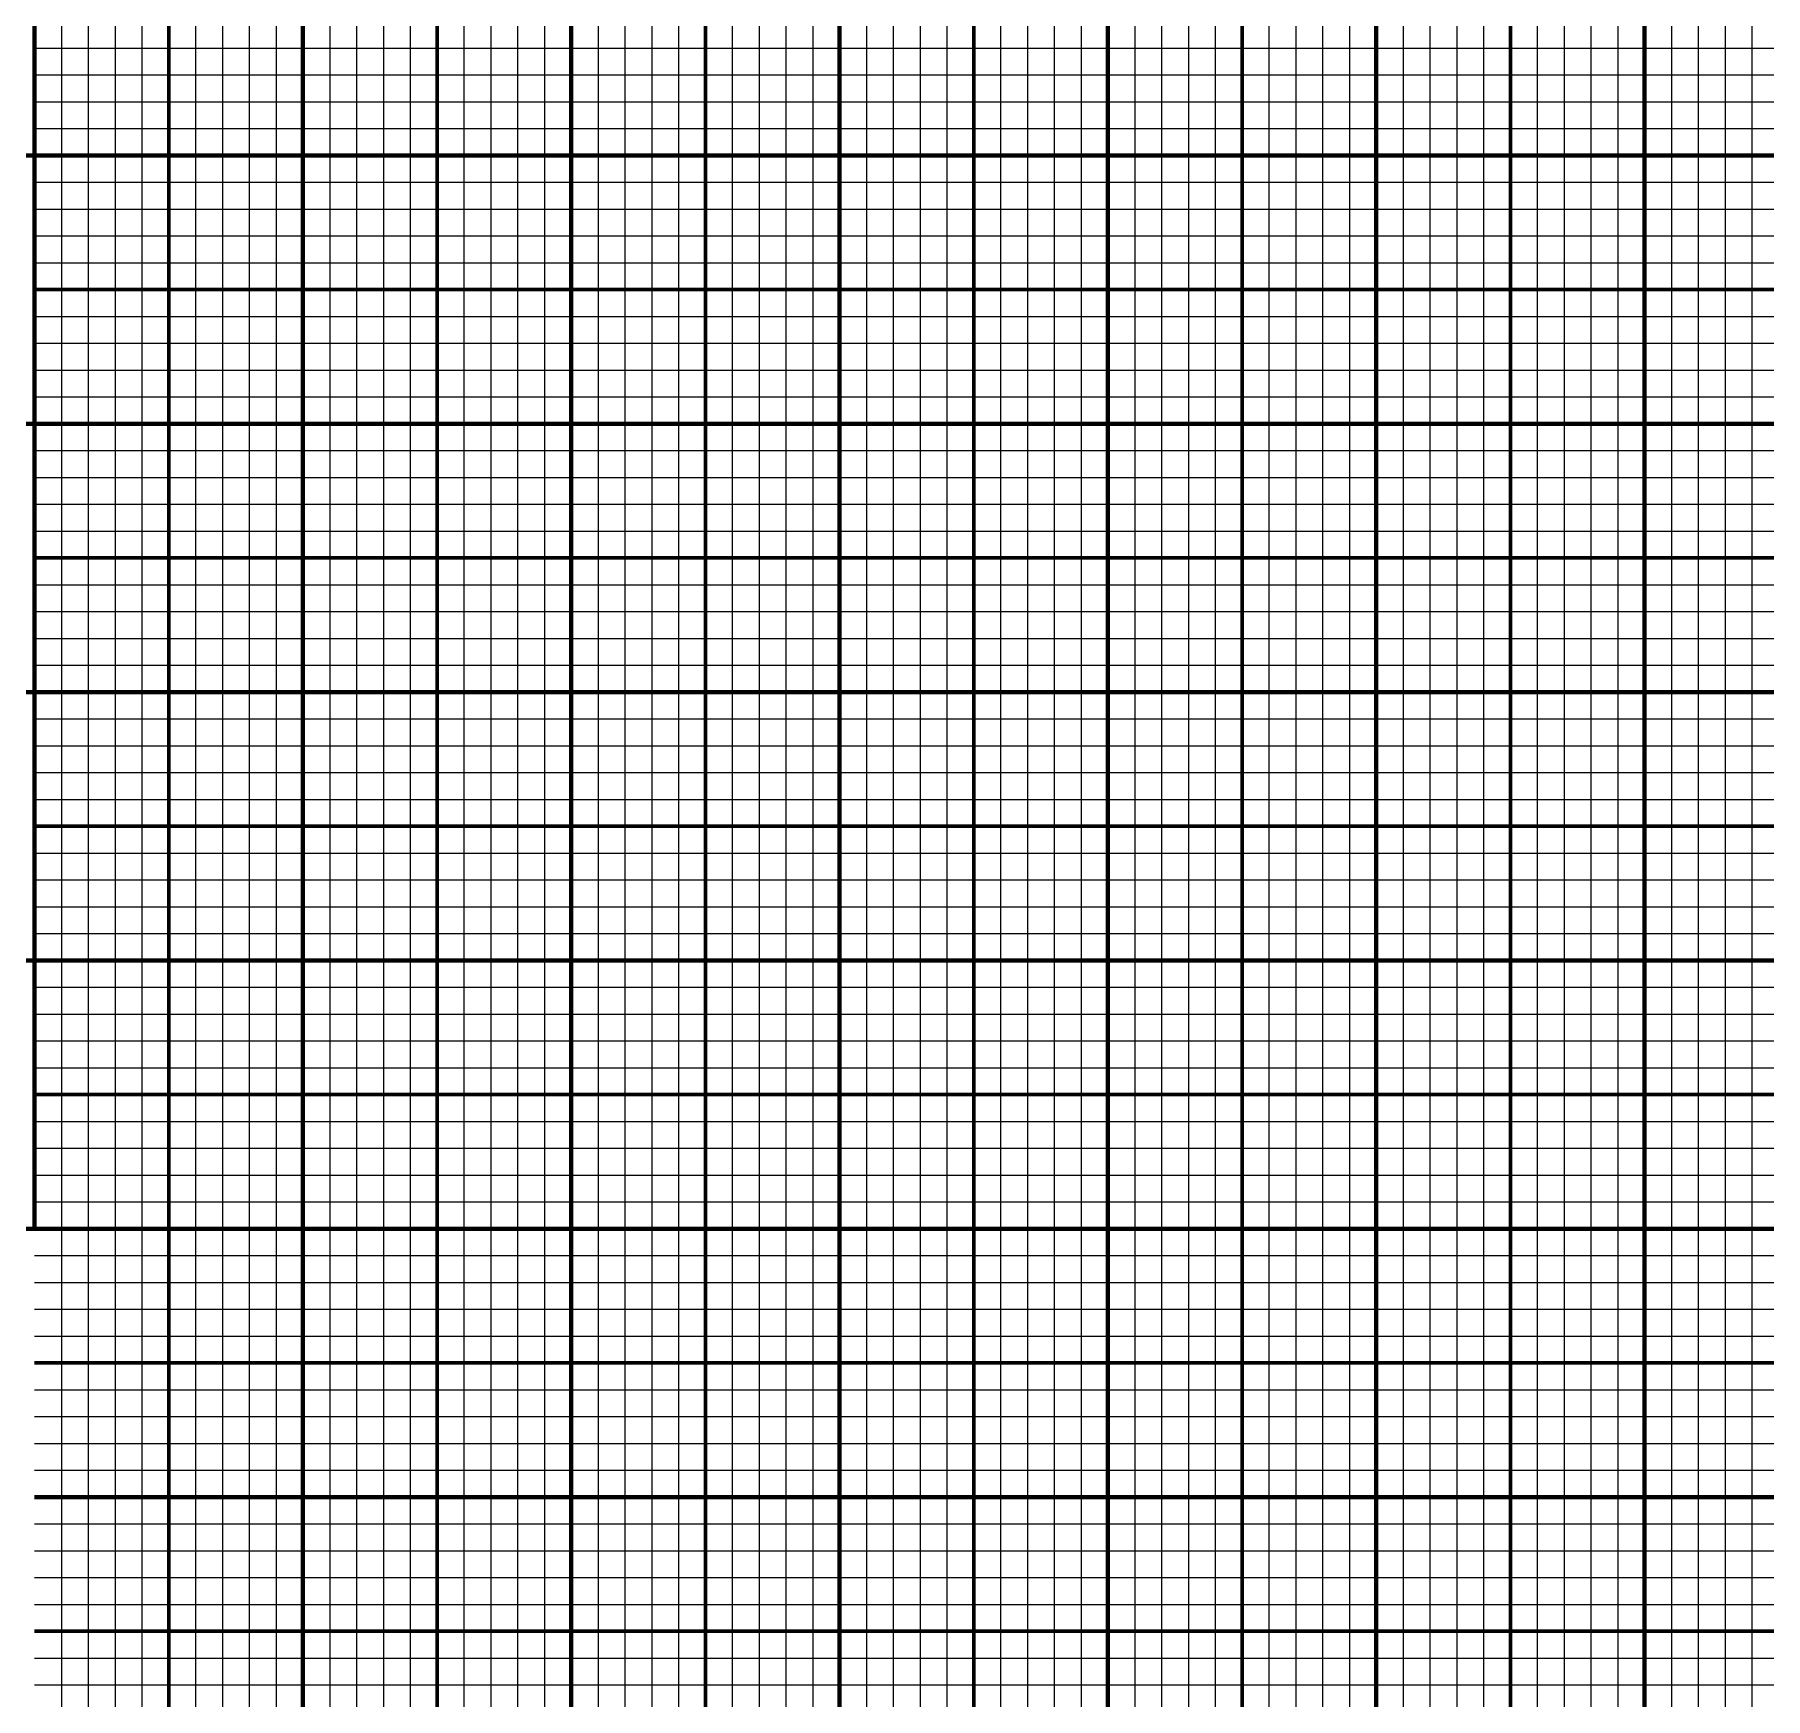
# Model space of a CAD drawing. Header units: millimetres. Extents: x -34 to 216, y -1 to 249.
# Drawn here: x 25.8 to 90.3, y 61.3 to 123.3 of the extents above; entities that cross this region are included whole.
import ezdxf

# ---------------------------------------------------------------- set-up
doc = ezdxf.new("R2010")
doc.units = ezdxf.units.MM
for name, pattern in [('K5LT_BASIC', [0]), ('K5LT_REINFORCED', [0]), ('K5LT_THIN', [0])]:
    doc.linetypes.add(name, pattern=pattern)

msp = doc.modelspace()

# ---------------------------------------------------------------- linework, layer by layer
at = {"color": 134, "linetype": 'K5LT_REINFORCED', "lineweight": 100, "true_color": 0x009696}
for p, q in [((25.771, 118.803), (25.771, 128.803)), ((25.771, 128.803), (25.771, 118.803)), ((35.771, 118.803), (35.771, 128.803)), ((35.771, 128.803), (35.771, 118.803)), ((45.771, 118.803), (45.771, 128.803)), ((45.771, 128.803), (45.771, 118.803)), ((55.771, 118.803), (55.771, 128.803)), ((55.771, 128.803), (55.771, 118.803)), ((65.771, 118.803), (65.771, 128.803)), ((65.771, 128.803), (65.771, 118.803)), ((75.771, 118.803), (75.771, 128.803)), ((75.771, 128.803), (75.771, 118.803)), ((85.771, 118.803), (85.771, 128.803)), ((85.771, 128.803), (85.771, 118.803)), ((15.771, 118.803), (25.771, 118.803)), ((15.771, 118.803), (25.771, 118.803)), ((25.771, 108.803), (25.771, 118.803)), ((25.771, 118.803), (35.771, 118.803)), ((25.771, 118.803), (25.771, 108.803)), ((25.771, 118.803), (35.771, 118.803)), ((35.771, 108.803), (35.771, 118.803)), ((35.771, 118.803), (45.771, 118.803)), ((35.771, 118.803), (35.771, 108.803)), ((35.771, 118.803), (45.771, 118.803)), ((45.771, 108.803), (45.771, 118.803)), ((45.771, 118.803), (55.771, 118.803)), ((45.771, 118.803), (45.771, 108.803)), ((45.771, 118.803), (55.771, 118.803)), ((55.771, 108.803), (55.771, 118.803)), ((55.771, 118.803), (65.771, 118.803)), ((55.771, 118.803), (55.771, 108.803)), ((55.771, 118.803), (65.771, 118.803)), ((65.771, 108.803), (65.771, 118.803)), ((65.771, 118.803), (75.771, 118.803)), ((65.771, 118.803), (65.771, 108.803)), ((65.771, 118.803), (75.771, 118.803)), ((75.771, 108.803), (75.771, 118.803)), ((75.771, 118.803), (85.771, 118.803)), ((75.771, 118.803), (75.771, 108.803)), ((75.771, 118.803), (85.771, 118.803)), ((85.771, 108.803), (85.771, 118.803)), ((85.771, 118.803), (95.771, 118.803)), ((85.771, 118.803), (85.771, 108.803)), ((85.771, 118.803), (95.771, 118.803)), ((15.771, 108.803), (25.771, 108.803)), ((15.771, 108.803), (25.771, 108.803)), ((25.771, 98.803), (25.771, 108.803)), ((25.771, 108.803), (35.771, 108.803)), ((25.771, 108.803), (25.771, 98.803)), ((25.771, 108.803), (35.771, 108.803)), ((35.771, 98.803), (35.771, 108.803)), ((35.771, 108.803), (45.771, 108.803)), ((35.771, 108.803), (35.771, 98.803)), ((35.771, 108.803), (45.771, 108.803)), ((45.771, 98.803), (45.771, 108.803)), ((45.771, 108.803), (55.771, 108.803)), ((45.771, 108.803), (45.771, 98.803)), ((45.771, 108.803), (55.771, 108.803)), ((55.771, 98.803), (55.771, 108.803)), ((55.771, 108.803), (65.771, 108.803)), ((55.771, 108.803), (55.771, 98.803)), ((55.771, 108.803), (65.771, 108.803)), ((65.771, 98.803), (65.771, 108.803)), ((65.771, 108.803), (75.771, 108.803)), ((65.771, 108.803), (65.771, 98.803)), ((65.771, 108.803), (75.771, 108.803)), ((75.771, 98.803), (75.771, 108.803)), ((75.771, 108.803), (85.771, 108.803)), ((75.771, 108.803), (75.771, 98.803)), ((75.771, 108.803), (85.771, 108.803)), ((85.771, 98.803), (85.771, 108.803)), ((85.771, 108.803), (95.771, 108.803)), ((85.771, 108.803), (85.771, 98.803)), ((85.771, 108.803), (95.771, 108.803)), ((15.771, 98.803), (25.771, 98.803)), ((15.771, 98.803), (25.771, 98.803)), ((25.771, 88.803), (25.771, 98.803)), ((25.771, 98.803), (35.771, 98.803)), ((25.771, 98.803), (25.771, 88.803)), ((25.771, 98.803), (35.771, 98.803)), ((35.771, 88.803), (35.771, 98.803)), ((35.771, 98.803), (45.771, 98.803)), ((35.771, 98.803), (35.771, 88.803)), ((35.771, 98.803), (45.771, 98.803)), ((45.771, 88.803), (45.771, 98.803)), ((45.771, 98.803), (55.771, 98.803)), ((45.771, 98.803), (45.771, 88.803)), ((45.771, 98.803), (55.771, 98.803)), ((55.771, 88.803), (55.771, 98.803)), ((55.771, 98.803), (65.771, 98.803)), ((55.771, 98.803), (55.771, 88.803)), ((55.771, 98.803), (65.771, 98.803)), ((65.771, 88.803), (65.771, 98.803)), ((65.771, 98.803), (75.771, 98.803)), ((65.771, 98.803), (65.771, 88.803)), ((65.771, 98.803), (75.771, 98.803)), ((75.771, 88.803), (75.771, 98.803)), ((75.771, 98.803), (85.771, 98.803)), ((75.771, 98.803), (75.771, 88.803)), ((75.771, 98.803), (85.771, 98.803)), ((85.771, 88.803), (85.771, 98.803)), ((85.771, 98.803), (95.771, 98.803)), ((85.771, 98.803), (85.771, 88.803)), ((85.771, 98.803), (95.771, 98.803)), ((15.771, 88.803), (25.771, 88.803)), ((15.771, 88.803), (25.771, 88.803)), ((25.771, 78.803), (25.771, 88.803)), ((25.771, 88.803), (35.771, 88.803)), ((25.771, 88.803), (25.771, 78.803)), ((25.771, 88.803), (35.771, 88.803)), ((35.771, 78.803), (35.771, 88.803)), ((35.771, 88.803), (45.771, 88.803)), ((35.771, 88.803), (35.771, 78.803)), ((35.771, 88.803), (45.771, 88.803)), ((45.771, 78.803), (45.771, 88.803)), ((45.771, 88.803), (55.771, 88.803)), ((45.771, 88.803), (45.771, 78.803)), ((45.771, 88.803), (55.771, 88.803)), ((55.771, 78.803), (55.771, 88.803)), ((55.771, 88.803), (65.771, 88.803)), ((55.771, 88.803), (55.771, 78.803)), ((55.771, 88.803), (65.771, 88.803)), ((65.771, 78.803), (65.771, 88.803)), ((65.771, 88.803), (75.771, 88.803)), ((65.771, 88.803), (65.771, 78.803)), ((65.771, 88.803), (75.771, 88.803)), ((75.771, 78.803), (75.771, 88.803)), ((75.771, 88.803), (85.771, 88.803)), ((75.771, 88.803), (75.771, 78.803)), ((75.771, 88.803), (85.771, 88.803)), ((85.771, 78.803), (85.771, 88.803)), ((85.771, 88.803), (95.771, 88.803)), ((85.771, 88.803), (85.771, 78.803)), ((85.771, 88.803), (95.771, 88.803)), ((15.771, 78.803), (25.771, 78.803)), ((25.771, 78.803), (35.771, 78.803)), ((25.771, 78.803), (35.771, 78.803)), ((35.771, 68.803), (35.771, 78.803)), ((35.771, 78.803), (45.771, 78.803)), ((35.771, 78.803), (35.771, 68.803)), ((35.771, 78.803), (45.771, 78.803)), ((45.771, 68.803), (45.771, 78.803)), ((45.771, 78.803), (55.771, 78.803)), ((45.771, 78.803), (45.771, 68.803)), ((45.771, 78.803), (55.771, 78.803)), ((55.771, 68.803), (55.771, 78.803)), ((55.771, 78.803), (65.771, 78.803)), ((55.771, 78.803), (55.771, 68.803)), ((55.771, 78.803), (65.771, 78.803)), ((65.771, 68.803), (65.771, 78.803)), ((65.771, 78.803), (75.771, 78.803)), ((65.771, 78.803), (65.771, 68.803)), ((65.771, 78.803), (75.771, 78.803)), ((75.771, 68.803), (75.771, 78.803)), ((75.771, 78.803), (85.771, 78.803)), ((75.771, 78.803), (75.771, 68.803)), ((75.771, 78.803), (85.771, 78.803)), ((85.771, 68.803), (85.771, 78.803)), ((85.771, 78.803), (95.771, 78.803)), ((85.771, 78.803), (85.771, 68.803)), ((85.771, 78.803), (95.771, 78.803)), ((25.771, 68.803), (35.771, 68.803)), ((25.771, 68.803), (35.771, 68.803)), ((35.771, 58.803), (35.771, 68.803)), ((35.771, 68.803), (45.771, 68.803)), ((35.771, 68.803), (35.771, 58.803)), ((35.771, 68.803), (45.771, 68.803)), ((45.771, 58.803), (45.771, 68.803)), ((45.771, 68.803), (55.771, 68.803)), ((45.771, 68.803), (45.771, 58.803)), ((45.771, 68.803), (55.771, 68.803)), ((55.771, 58.803), (55.771, 68.803)), ((55.771, 68.803), (65.771, 68.803)), ((55.771, 68.803), (55.771, 58.803)), ((55.771, 68.803), (65.771, 68.803)), ((65.771, 58.803), (65.771, 68.803)), ((65.771, 68.803), (75.771, 68.803)), ((65.771, 68.803), (65.771, 58.803)), ((65.771, 68.803), (75.771, 68.803)), ((75.771, 58.803), (75.771, 68.803)), ((75.771, 68.803), (85.771, 68.803)), ((75.771, 68.803), (75.771, 58.803)), ((75.771, 68.803), (85.771, 68.803)), ((85.771, 58.803), (85.771, 68.803)), ((85.771, 68.803), (95.771, 68.803)), ((85.771, 68.803), (85.771, 58.803)), ((85.771, 68.803), (95.771, 68.803))]:
    msp.add_line(p, q, dxfattribs=at)
at = {"color": 7, "linetype": 'K5LT_THIN', "lineweight": 18}
for p, q in [((26.771, 128.803), (26.771, 118.803)), ((27.771, 128.803), (27.771, 118.803)), ((28.771, 128.803), (28.771, 118.803)), ((29.771, 128.803), (29.771, 118.803)), ((31.771, 128.803), (31.771, 118.803)), ((32.771, 128.803), (32.771, 118.803)), ((33.771, 128.803), (33.771, 118.803)), ((34.771, 128.803), (34.771, 118.803)), ((36.771, 128.803), (36.771, 118.803)), ((37.771, 128.803), (37.771, 118.803)), ((38.771, 128.803), (38.771, 118.803)), ((39.771, 128.803), (39.771, 118.803)), ((41.771, 128.803), (41.771, 118.803)), ((42.771, 128.803), (42.771, 118.803)), ((43.771, 128.803), (43.771, 118.803)), ((44.771, 128.803), (44.771, 118.803)), ((46.771, 128.803), (46.771, 118.803)), ((47.771, 128.803), (47.771, 118.803)), ((48.771, 128.803), (48.771, 118.803)), ((49.771, 128.803), (49.771, 118.803)), ((51.771, 128.803), (51.771, 118.803)), ((52.771, 128.803), (52.771, 118.803)), ((53.771, 128.803), (53.771, 118.803)), ((54.771, 128.803), (54.771, 118.803)), ((56.771, 128.803), (56.771, 118.803)), ((57.771, 128.803), (57.771, 118.803)), ((58.771, 128.803), (58.771, 118.803)), ((59.771, 128.803), (59.771, 118.803)), ((61.771, 128.803), (61.771, 118.803)), ((62.771, 128.803), (62.771, 118.803)), ((63.771, 128.803), (63.771, 118.803)), ((64.771, 128.803), (64.771, 118.803)), ((66.771, 128.803), (66.771, 118.803)), ((67.771, 128.803), (67.771, 118.803)), ((68.771, 128.803), (68.771, 118.803)), ((69.771, 128.803), (69.771, 118.803)), ((71.771, 128.803), (71.771, 118.803)), ((72.771, 128.803), (72.771, 118.803)), ((73.771, 128.803), (73.771, 118.803)), ((74.771, 128.803), (74.771, 118.803)), ((76.771, 128.803), (76.771, 118.803)), ((77.771, 128.803), (77.771, 118.803)), ((78.771, 128.803), (78.771, 118.803)), ((79.771, 128.803), (79.771, 118.803)), ((81.771, 128.803), (81.771, 118.803)), ((82.771, 128.803), (82.771, 118.803)), ((83.771, 128.803), (83.771, 118.803)), ((84.771, 128.803), (84.771, 118.803)), ((86.771, 128.803), (86.771, 118.803)), ((87.771, 128.803), (87.771, 118.803)), ((88.771, 128.803), (88.771, 118.803)), ((89.771, 128.803), (89.771, 118.803)), ((25.771, 122.803), (35.771, 122.803)), ((35.771, 122.803), (45.771, 122.803)), ((45.771, 122.803), (55.771, 122.803)), ((55.771, 122.803), (65.771, 122.803)), ((65.771, 122.803), (75.771, 122.803)), ((75.771, 122.803), (85.771, 122.803)), ((85.771, 122.803), (95.771, 122.803)), ((25.771, 121.803), (35.771, 121.803)), ((35.771, 121.803), (45.771, 121.803)), ((45.771, 121.803), (55.771, 121.803)), ((55.771, 121.803), (65.771, 121.803)), ((65.771, 121.803), (75.771, 121.803)), ((75.771, 121.803), (85.771, 121.803)), ((85.771, 121.803), (95.771, 121.803)), ((25.771, 120.803), (35.771, 120.803)), ((35.771, 120.803), (45.771, 120.803)), ((45.771, 120.803), (55.771, 120.803)), ((55.771, 120.803), (65.771, 120.803)), ((65.771, 120.803), (75.771, 120.803)), ((75.771, 120.803), (85.771, 120.803)), ((85.771, 120.803), (95.771, 120.803)), ((25.771, 119.803), (35.771, 119.803)), ((35.771, 119.803), (45.771, 119.803)), ((45.771, 119.803), (55.771, 119.803)), ((55.771, 119.803), (65.771, 119.803)), ((65.771, 119.803), (75.771, 119.803)), ((75.771, 119.803), (85.771, 119.803)), ((85.771, 119.803), (95.771, 119.803)), ((26.771, 118.803), (26.771, 108.803)), ((27.771, 118.803), (27.771, 108.803)), ((28.771, 118.803), (28.771, 108.803)), ((29.771, 118.803), (29.771, 108.803)), ((31.771, 118.803), (31.771, 108.803)), ((32.771, 118.803), (32.771, 108.803)), ((33.771, 118.803), (33.771, 108.803)), ((34.771, 118.803), (34.771, 108.803)), ((36.771, 118.803), (36.771, 108.803)), ((37.771, 118.803), (37.771, 108.803)), ((38.771, 118.803), (38.771, 108.803)), ((39.771, 118.803), (39.771, 108.803)), ((41.771, 118.803), (41.771, 108.803)), ((42.771, 118.803), (42.771, 108.803)), ((43.771, 118.803), (43.771, 108.803)), ((44.771, 118.803), (44.771, 108.803)), ((46.771, 118.803), (46.771, 108.803)), ((47.771, 118.803), (47.771, 108.803)), ((48.771, 118.803), (48.771, 108.803)), ((49.771, 118.803), (49.771, 108.803)), ((51.771, 118.803), (51.771, 108.803)), ((52.771, 118.803), (52.771, 108.803)), ((53.771, 118.803), (53.771, 108.803)), ((54.771, 118.803), (54.771, 108.803)), ((56.771, 118.803), (56.771, 108.803)), ((57.771, 118.803), (57.771, 108.803)), ((58.771, 118.803), (58.771, 108.803)), ((59.771, 118.803), (59.771, 108.803)), ((61.771, 118.803), (61.771, 108.803)), ((62.771, 118.803), (62.771, 108.803)), ((63.771, 118.803), (63.771, 108.803)), ((64.771, 118.803), (64.771, 108.803)), ((66.771, 118.803), (66.771, 108.803)), ((67.771, 118.803), (67.771, 108.803)), ((68.771, 118.803), (68.771, 108.803)), ((69.771, 118.803), (69.771, 108.803)), ((71.771, 118.803), (71.771, 108.803)), ((72.771, 118.803), (72.771, 108.803)), ((73.771, 118.803), (73.771, 108.803)), ((74.771, 118.803), (74.771, 108.803)), ((76.771, 118.803), (76.771, 108.803)), ((77.771, 118.803), (77.771, 108.803)), ((78.771, 118.803), (78.771, 108.803)), ((79.771, 118.803), (79.771, 108.803)), ((81.771, 118.803), (81.771, 108.803)), ((82.771, 118.803), (82.771, 108.803)), ((83.771, 118.803), (83.771, 108.803)), ((84.771, 118.803), (84.771, 108.803)), ((86.771, 118.803), (86.771, 108.803)), ((87.771, 118.803), (87.771, 108.803)), ((88.771, 118.803), (88.771, 108.803)), ((89.771, 118.803), (89.771, 108.803)), ((25.771, 117.803), (35.771, 117.803)), ((35.771, 117.803), (45.771, 117.803)), ((45.771, 117.803), (55.771, 117.803)), ((55.771, 117.803), (65.771, 117.803)), ((65.771, 117.803), (75.771, 117.803)), ((75.771, 117.803), (85.771, 117.803)), ((85.771, 117.803), (95.771, 117.803)), ((25.771, 116.803), (35.771, 116.803)), ((35.771, 116.803), (45.771, 116.803)), ((45.771, 116.803), (55.771, 116.803)), ((55.771, 116.803), (65.771, 116.803)), ((65.771, 116.803), (75.771, 116.803)), ((75.771, 116.803), (85.771, 116.803)), ((85.771, 116.803), (95.771, 116.803)), ((25.771, 115.803), (35.771, 115.803)), ((35.771, 115.803), (45.771, 115.803)), ((45.771, 115.803), (55.771, 115.803)), ((55.771, 115.803), (65.771, 115.803)), ((65.771, 115.803), (75.771, 115.803)), ((75.771, 115.803), (85.771, 115.803)), ((85.771, 115.803), (95.771, 115.803)), ((25.771, 114.803), (35.771, 114.803)), ((35.771, 114.803), (45.771, 114.803)), ((45.771, 114.803), (55.771, 114.803)), ((55.771, 114.803), (65.771, 114.803)), ((65.771, 114.803), (75.771, 114.803)), ((75.771, 114.803), (85.771, 114.803)), ((85.771, 114.803), (95.771, 114.803)), ((25.771, 112.803), (35.771, 112.803)), ((35.771, 112.803), (45.771, 112.803)), ((45.771, 112.803), (55.771, 112.803)), ((55.771, 112.803), (65.771, 112.803)), ((65.771, 112.803), (75.771, 112.803)), ((75.771, 112.803), (85.771, 112.803)), ((85.771, 112.803), (95.771, 112.803)), ((25.771, 111.803), (35.771, 111.803)), ((35.771, 111.803), (45.771, 111.803)), ((45.771, 111.803), (55.771, 111.803)), ((55.771, 111.803), (65.771, 111.803)), ((65.771, 111.803), (75.771, 111.803)), ((75.771, 111.803), (85.771, 111.803)), ((85.771, 111.803), (95.771, 111.803)), ((25.771, 110.803), (35.771, 110.803)), ((35.771, 110.803), (45.771, 110.803)), ((45.771, 110.803), (55.771, 110.803)), ((55.771, 110.803), (65.771, 110.803)), ((65.771, 110.803), (75.771, 110.803)), ((75.771, 110.803), (85.771, 110.803)), ((85.771, 110.803), (95.771, 110.803)), ((25.771, 109.803), (35.771, 109.803)), ((35.771, 109.803), (45.771, 109.803)), ((45.771, 109.803), (55.771, 109.803)), ((55.771, 109.803), (65.771, 109.803)), ((65.771, 109.803), (75.771, 109.803)), ((75.771, 109.803), (85.771, 109.803)), ((85.771, 109.803), (95.771, 109.803)), ((26.771, 108.803), (26.771, 98.803)), ((27.771, 108.803), (27.771, 98.803)), ((28.771, 108.803), (28.771, 98.803)), ((29.771, 108.803), (29.771, 98.803)), ((31.771, 108.803), (31.771, 98.803)), ((32.771, 108.803), (32.771, 98.803)), ((33.771, 108.803), (33.771, 98.803)), ((34.771, 108.803), (34.771, 98.803)), ((36.771, 108.803), (36.771, 98.803)), ((37.771, 108.803), (37.771, 98.803)), ((38.771, 108.803), (38.771, 98.803)), ((39.771, 108.803), (39.771, 98.803)), ((41.771, 108.803), (41.771, 98.803)), ((42.771, 108.803), (42.771, 98.803)), ((43.771, 108.803), (43.771, 98.803)), ((44.771, 108.803), (44.771, 98.803)), ((46.771, 108.803), (46.771, 98.803)), ((47.771, 108.803), (47.771, 98.803)), ((48.771, 108.803), (48.771, 98.803)), ((49.771, 108.803), (49.771, 98.803)), ((51.771, 108.803), (51.771, 98.803)), ((52.771, 108.803), (52.771, 98.803)), ((53.771, 108.803), (53.771, 98.803)), ((54.771, 108.803), (54.771, 98.803)), ((56.771, 108.803), (56.771, 98.803)), ((57.771, 108.803), (57.771, 98.803)), ((58.771, 108.803), (58.771, 98.803)), ((59.771, 108.803), (59.771, 98.803)), ((61.771, 108.803), (61.771, 98.803)), ((62.771, 108.803), (62.771, 98.803)), ((63.771, 108.803), (63.771, 98.803)), ((64.771, 108.803), (64.771, 98.803)), ((66.771, 108.803), (66.771, 98.803)), ((67.771, 108.803), (67.771, 98.803)), ((68.771, 108.803), (68.771, 98.803)), ((69.771, 108.803), (69.771, 98.803)), ((71.771, 108.803), (71.771, 98.803)), ((72.771, 108.803), (72.771, 98.803)), ((73.771, 108.803), (73.771, 98.803)), ((74.771, 108.803), (74.771, 98.803)), ((76.771, 108.803), (76.771, 98.803)), ((77.771, 108.803), (77.771, 98.803)), ((78.771, 108.803), (78.771, 98.803)), ((79.771, 108.803), (79.771, 98.803)), ((81.771, 108.803), (81.771, 98.803)), ((82.771, 108.803), (82.771, 98.803)), ((83.771, 108.803), (83.771, 98.803)), ((84.771, 108.803), (84.771, 98.803)), ((86.771, 108.803), (86.771, 98.803)), ((87.771, 108.803), (87.771, 98.803)), ((88.771, 108.803), (88.771, 98.803)), ((89.771, 108.803), (89.771, 98.803)), ((25.771, 107.803), (35.771, 107.803)), ((35.771, 107.803), (45.771, 107.803)), ((45.771, 107.803), (55.771, 107.803)), ((55.771, 107.803), (65.771, 107.803)), ((65.771, 107.803), (75.771, 107.803)), ((75.771, 107.803), (85.771, 107.803)), ((85.771, 107.803), (95.771, 107.803)), ((25.771, 106.803), (35.771, 106.803)), ((35.771, 106.803), (45.771, 106.803)), ((45.771, 106.803), (55.771, 106.803)), ((55.771, 106.803), (65.771, 106.803)), ((65.771, 106.803), (75.771, 106.803)), ((75.771, 106.803), (85.771, 106.803)), ((85.771, 106.803), (95.771, 106.803)), ((25.771, 105.803), (35.771, 105.803)), ((35.771, 105.803), (45.771, 105.803)), ((45.771, 105.803), (55.771, 105.803)), ((55.771, 105.803), (65.771, 105.803)), ((65.771, 105.803), (75.771, 105.803)), ((75.771, 105.803), (85.771, 105.803)), ((85.771, 105.803), (95.771, 105.803)), ((25.771, 104.803), (35.771, 104.803)), ((35.771, 104.803), (45.771, 104.803)), ((45.771, 104.803), (55.771, 104.803)), ((55.771, 104.803), (65.771, 104.803)), ((65.771, 104.803), (75.771, 104.803)), ((75.771, 104.803), (85.771, 104.803)), ((85.771, 104.803), (95.771, 104.803)), ((25.771, 102.803), (35.771, 102.803)), ((35.771, 102.803), (45.771, 102.803)), ((45.771, 102.803), (55.771, 102.803)), ((55.771, 102.803), (65.771, 102.803)), ((65.771, 102.803), (75.771, 102.803)), ((75.771, 102.803), (85.771, 102.803)), ((85.771, 102.803), (95.771, 102.803)), ((25.771, 101.803), (35.771, 101.803)), ((35.771, 101.803), (45.771, 101.803)), ((45.771, 101.803), (55.771, 101.803)), ((55.771, 101.803), (65.771, 101.803)), ((65.771, 101.803), (75.771, 101.803)), ((75.771, 101.803), (85.771, 101.803)), ((85.771, 101.803), (95.771, 101.803)), ((25.771, 100.803), (35.771, 100.803)), ((35.771, 100.803), (45.771, 100.803)), ((45.771, 100.803), (55.771, 100.803)), ((55.771, 100.803), (65.771, 100.803)), ((65.771, 100.803), (75.771, 100.803)), ((75.771, 100.803), (85.771, 100.803)), ((85.771, 100.803), (95.771, 100.803)), ((25.771, 99.803), (35.771, 99.803)), ((35.771, 99.803), (45.771, 99.803)), ((45.771, 99.803), (55.771, 99.803)), ((55.771, 99.803), (65.771, 99.803)), ((65.771, 99.803), (75.771, 99.803)), ((75.771, 99.803), (85.771, 99.803)), ((85.771, 99.803), (95.771, 99.803)), ((26.771, 98.803), (26.771, 88.803)), ((27.771, 98.803), (27.771, 88.803)), ((28.771, 98.803), (28.771, 88.803)), ((29.771, 98.803), (29.771, 88.803)), ((31.771, 98.803), (31.771, 88.803)), ((32.771, 98.803), (32.771, 88.803)), ((33.771, 98.803), (33.771, 88.803)), ((34.771, 98.803), (34.771, 88.803)), ((36.771, 98.803), (36.771, 88.803)), ((37.771, 98.803), (37.771, 88.803)), ((38.771, 98.803), (38.771, 88.803)), ((39.771, 98.803), (39.771, 88.803)), ((41.771, 98.803), (41.771, 88.803)), ((42.771, 98.803), (42.771, 88.803)), ((43.771, 98.803), (43.771, 88.803)), ((44.771, 98.803), (44.771, 88.803)), ((46.771, 98.803), (46.771, 88.803)), ((47.771, 98.803), (47.771, 88.803)), ((48.771, 98.803), (48.771, 88.803)), ((49.771, 98.803), (49.771, 88.803)), ((51.771, 98.803), (51.771, 88.803)), ((52.771, 98.803), (52.771, 88.803)), ((53.771, 98.803), (53.771, 88.803)), ((54.771, 98.803), (54.771, 88.803)), ((56.771, 98.803), (56.771, 88.803)), ((57.771, 98.803), (57.771, 88.803)), ((58.771, 98.803), (58.771, 88.803)), ((59.771, 98.803), (59.771, 88.803)), ((61.771, 98.803), (61.771, 88.803)), ((62.771, 98.803), (62.771, 88.803)), ((63.771, 98.803), (63.771, 88.803)), ((64.771, 98.803), (64.771, 88.803)), ((66.771, 98.803), (66.771, 88.803)), ((67.771, 98.803), (67.771, 88.803)), ((68.771, 98.803), (68.771, 88.803)), ((69.771, 98.803), (69.771, 88.803)), ((71.771, 98.803), (71.771, 88.803)), ((72.771, 98.803), (72.771, 88.803)), ((73.771, 98.803), (73.771, 88.803)), ((74.771, 98.803), (74.771, 88.803)), ((76.771, 98.803), (76.771, 88.803)), ((77.771, 98.803), (77.771, 88.803)), ((78.771, 98.803), (78.771, 88.803)), ((79.771, 98.803), (79.771, 88.803)), ((81.771, 98.803), (81.771, 88.803)), ((82.771, 98.803), (82.771, 88.803)), ((83.771, 98.803), (83.771, 88.803)), ((84.771, 98.803), (84.771, 88.803)), ((86.771, 98.803), (86.771, 88.803)), ((87.771, 98.803), (87.771, 88.803)), ((88.771, 98.803), (88.771, 88.803)), ((89.771, 98.803), (89.771, 88.803)), ((25.771, 97.803), (35.771, 97.803)), ((35.771, 97.803), (45.771, 97.803)), ((45.771, 97.803), (55.771, 97.803)), ((55.771, 97.803), (65.771, 97.803)), ((65.771, 97.803), (75.771, 97.803)), ((75.771, 97.803), (85.771, 97.803)), ((85.771, 97.803), (95.771, 97.803)), ((25.771, 96.803), (35.771, 96.803)), ((35.771, 96.803), (45.771, 96.803)), ((45.771, 96.803), (55.771, 96.803)), ((55.771, 96.803), (65.771, 96.803)), ((65.771, 96.803), (75.771, 96.803)), ((75.771, 96.803), (85.771, 96.803)), ((85.771, 96.803), (95.771, 96.803)), ((25.771, 95.803), (35.771, 95.803)), ((35.771, 95.803), (45.771, 95.803)), ((45.771, 95.803), (55.771, 95.803)), ((55.771, 95.803), (65.771, 95.803)), ((65.771, 95.803), (75.771, 95.803)), ((75.771, 95.803), (85.771, 95.803)), ((85.771, 95.803), (95.771, 95.803)), ((25.771, 94.803), (35.771, 94.803)), ((35.771, 94.803), (45.771, 94.803)), ((45.771, 94.803), (55.771, 94.803)), ((55.771, 94.803), (65.771, 94.803)), ((65.771, 94.803), (75.771, 94.803)), ((75.771, 94.803), (85.771, 94.803)), ((85.771, 94.803), (95.771, 94.803)), ((25.771, 92.803), (35.771, 92.803)), ((35.771, 92.803), (45.771, 92.803)), ((45.771, 92.803), (55.771, 92.803)), ((55.771, 92.803), (65.771, 92.803)), ((65.771, 92.803), (75.771, 92.803)), ((75.771, 92.803), (85.771, 92.803)), ((85.771, 92.803), (95.771, 92.803)), ((25.771, 91.803), (35.771, 91.803)), ((35.771, 91.803), (45.771, 91.803)), ((45.771, 91.803), (55.771, 91.803)), ((55.771, 91.803), (65.771, 91.803)), ((65.771, 91.803), (75.771, 91.803)), ((75.771, 91.803), (85.771, 91.803)), ((85.771, 91.803), (95.771, 91.803)), ((25.771, 90.803), (35.771, 90.803)), ((35.771, 90.803), (45.771, 90.803)), ((45.771, 90.803), (55.771, 90.803)), ((55.771, 90.803), (65.771, 90.803)), ((65.771, 90.803), (75.771, 90.803)), ((75.771, 90.803), (85.771, 90.803)), ((85.771, 90.803), (95.771, 90.803)), ((25.771, 89.803), (35.771, 89.803)), ((35.771, 89.803), (45.771, 89.803)), ((45.771, 89.803), (55.771, 89.803)), ((55.771, 89.803), (65.771, 89.803)), ((65.771, 89.803), (75.771, 89.803)), ((75.771, 89.803), (85.771, 89.803)), ((85.771, 89.803), (95.771, 89.803)), ((26.771, 88.803), (26.771, 78.803)), ((27.771, 88.803), (27.771, 78.803)), ((28.771, 88.803), (28.771, 78.803)), ((29.771, 88.803), (29.771, 78.803)), ((31.771, 88.803), (31.771, 78.803)), ((32.771, 88.803), (32.771, 78.803)), ((33.771, 88.803), (33.771, 78.803)), ((34.771, 88.803), (34.771, 78.803)), ((36.771, 88.803), (36.771, 78.803)), ((37.771, 88.803), (37.771, 78.803)), ((38.771, 88.803), (38.771, 78.803)), ((39.771, 88.803), (39.771, 78.803)), ((41.771, 88.803), (41.771, 78.803)), ((42.771, 88.803), (42.771, 78.803)), ((43.771, 88.803), (43.771, 78.803)), ((44.771, 88.803), (44.771, 78.803)), ((46.771, 88.803), (46.771, 78.803)), ((47.771, 88.803), (47.771, 78.803)), ((48.771, 88.803), (48.771, 78.803)), ((49.771, 88.803), (49.771, 78.803)), ((51.771, 88.803), (51.771, 78.803)), ((52.771, 88.803), (52.771, 78.803)), ((53.771, 88.803), (53.771, 78.803)), ((54.771, 88.803), (54.771, 78.803)), ((56.771, 88.803), (56.771, 78.803)), ((57.771, 88.803), (57.771, 78.803)), ((58.771, 88.803), (58.771, 78.803)), ((59.771, 88.803), (59.771, 78.803)), ((61.771, 88.803), (61.771, 78.803)), ((62.771, 88.803), (62.771, 78.803)), ((63.771, 88.803), (63.771, 78.803)), ((64.771, 88.803), (64.771, 78.803)), ((66.771, 88.803), (66.771, 78.803)), ((67.771, 88.803), (67.771, 78.803)), ((68.771, 88.803), (68.771, 78.803)), ((69.771, 88.803), (69.771, 78.803)), ((71.771, 88.803), (71.771, 78.803)), ((72.771, 88.803), (72.771, 78.803)), ((73.771, 88.803), (73.771, 78.803)), ((74.771, 88.803), (74.771, 78.803)), ((76.771, 88.803), (76.771, 78.803)), ((77.771, 88.803), (77.771, 78.803)), ((78.771, 88.803), (78.771, 78.803)), ((79.771, 88.803), (79.771, 78.803)), ((81.771, 88.803), (81.771, 78.803)), ((82.771, 88.803), (82.771, 78.803)), ((83.771, 88.803), (83.771, 78.803)), ((84.771, 88.803), (84.771, 78.803)), ((86.771, 88.803), (86.771, 78.803)), ((87.771, 88.803), (87.771, 78.803)), ((88.771, 88.803), (88.771, 78.803)), ((89.771, 88.803), (89.771, 78.803)), ((25.771, 87.803), (35.771, 87.803)), ((35.771, 87.803), (45.771, 87.803)), ((45.771, 87.803), (55.771, 87.803)), ((55.771, 87.803), (65.771, 87.803)), ((65.771, 87.803), (75.771, 87.803)), ((75.771, 87.803), (85.771, 87.803)), ((85.771, 87.803), (95.771, 87.803)), ((25.771, 86.803), (35.771, 86.803)), ((35.771, 86.803), (45.771, 86.803)), ((45.771, 86.803), (55.771, 86.803)), ((55.771, 86.803), (65.771, 86.803)), ((65.771, 86.803), (75.771, 86.803)), ((75.771, 86.803), (85.771, 86.803)), ((85.771, 86.803), (95.771, 86.803)), ((25.771, 85.803), (35.771, 85.803)), ((35.771, 85.803), (45.771, 85.803)), ((45.771, 85.803), (55.771, 85.803)), ((55.771, 85.803), (65.771, 85.803)), ((65.771, 85.803), (75.771, 85.803)), ((75.771, 85.803), (85.771, 85.803)), ((85.771, 85.803), (95.771, 85.803)), ((25.771, 84.803), (35.771, 84.803)), ((35.771, 84.803), (45.771, 84.803)), ((45.771, 84.803), (55.771, 84.803)), ((55.771, 84.803), (65.771, 84.803)), ((65.771, 84.803), (75.771, 84.803)), ((75.771, 84.803), (85.771, 84.803)), ((85.771, 84.803), (95.771, 84.803)), ((25.771, 82.803), (35.771, 82.803)), ((35.771, 82.803), (45.771, 82.803)), ((45.771, 82.803), (55.771, 82.803)), ((55.771, 82.803), (65.771, 82.803)), ((65.771, 82.803), (75.771, 82.803)), ((75.771, 82.803), (85.771, 82.803)), ((85.771, 82.803), (95.771, 82.803)), ((25.771, 81.803), (35.771, 81.803)), ((35.771, 81.803), (45.771, 81.803)), ((45.771, 81.803), (55.771, 81.803)), ((55.771, 81.803), (65.771, 81.803)), ((65.771, 81.803), (75.771, 81.803)), ((75.771, 81.803), (85.771, 81.803)), ((85.771, 81.803), (95.771, 81.803)), ((25.771, 80.803), (35.771, 80.803)), ((35.771, 80.803), (45.771, 80.803)), ((45.771, 80.803), (55.771, 80.803)), ((55.771, 80.803), (65.771, 80.803)), ((65.771, 80.803), (75.771, 80.803)), ((75.771, 80.803), (85.771, 80.803)), ((85.771, 80.803), (95.771, 80.803)), ((25.771, 79.803), (35.771, 79.803)), ((35.771, 79.803), (45.771, 79.803)), ((45.771, 79.803), (55.771, 79.803)), ((55.771, 79.803), (65.771, 79.803)), ((65.771, 79.803), (75.771, 79.803)), ((75.771, 79.803), (85.771, 79.803)), ((85.771, 79.803), (95.771, 79.803)), ((26.771, 78.803), (26.771, 68.803)), ((27.771, 78.803), (27.771, 68.803)), ((28.771, 78.803), (28.771, 68.803)), ((29.771, 78.803), (29.771, 68.803)), ((31.771, 78.803), (31.771, 68.803)), ((32.771, 78.803), (32.771, 68.803)), ((33.771, 78.803), (33.771, 68.803)), ((34.771, 78.803), (34.771, 68.803)), ((36.771, 78.803), (36.771, 68.803)), ((37.771, 78.803), (37.771, 68.803)), ((38.771, 78.803), (38.771, 68.803)), ((39.771, 78.803), (39.771, 68.803)), ((41.771, 78.803), (41.771, 68.803)), ((42.771, 78.803), (42.771, 68.803)), ((43.771, 78.803), (43.771, 68.803)), ((44.771, 78.803), (44.771, 68.803)), ((46.771, 78.803), (46.771, 68.803)), ((47.771, 78.803), (47.771, 68.803)), ((48.771, 78.803), (48.771, 68.803)), ((49.771, 78.803), (49.771, 68.803)), ((51.771, 78.803), (51.771, 68.803)), ((52.771, 78.803), (52.771, 68.803)), ((53.771, 78.803), (53.771, 68.803)), ((54.771, 78.803), (54.771, 68.803)), ((56.771, 78.803), (56.771, 68.803)), ((57.771, 78.803), (57.771, 68.803)), ((58.771, 78.803), (58.771, 68.803)), ((59.771, 78.803), (59.771, 68.803)), ((61.771, 78.803), (61.771, 68.803)), ((62.771, 78.803), (62.771, 68.803)), ((63.771, 78.803), (63.771, 68.803)), ((64.771, 78.803), (64.771, 68.803)), ((66.771, 78.803), (66.771, 68.803)), ((67.771, 78.803), (67.771, 68.803)), ((68.771, 78.803), (68.771, 68.803)), ((69.771, 78.803), (69.771, 68.803)), ((71.771, 78.803), (71.771, 68.803)), ((72.771, 78.803), (72.771, 68.803)), ((73.771, 78.803), (73.771, 68.803)), ((74.771, 78.803), (74.771, 68.803)), ((76.771, 78.803), (76.771, 68.803)), ((77.771, 78.803), (77.771, 68.803)), ((78.771, 78.803), (78.771, 68.803)), ((79.771, 78.803), (79.771, 68.803)), ((81.771, 78.803), (81.771, 68.803)), ((82.771, 78.803), (82.771, 68.803)), ((83.771, 78.803), (83.771, 68.803)), ((84.771, 78.803), (84.771, 68.803)), ((86.771, 78.803), (86.771, 68.803)), ((87.771, 78.803), (87.771, 68.803)), ((88.771, 78.803), (88.771, 68.803)), ((89.771, 78.803), (89.771, 68.803)), ((25.771, 77.803), (35.771, 77.803)), ((35.771, 77.803), (45.771, 77.803)), ((45.771, 77.803), (55.771, 77.803)), ((55.771, 77.803), (65.771, 77.803)), ((65.771, 77.803), (75.771, 77.803)), ((75.771, 77.803), (85.771, 77.803)), ((85.771, 77.803), (95.771, 77.803)), ((25.771, 76.803), (35.771, 76.803)), ((35.771, 76.803), (45.771, 76.803)), ((45.771, 76.803), (55.771, 76.803)), ((55.771, 76.803), (65.771, 76.803)), ((65.771, 76.803), (75.771, 76.803)), ((75.771, 76.803), (85.771, 76.803)), ((85.771, 76.803), (95.771, 76.803)), ((25.771, 75.803), (35.771, 75.803)), ((35.771, 75.803), (45.771, 75.803)), ((45.771, 75.803), (55.771, 75.803)), ((55.771, 75.803), (65.771, 75.803)), ((65.771, 75.803), (75.771, 75.803)), ((75.771, 75.803), (85.771, 75.803)), ((85.771, 75.803), (95.771, 75.803)), ((25.771, 74.803), (35.771, 74.803)), ((35.771, 74.803), (45.771, 74.803)), ((45.771, 74.803), (55.771, 74.803)), ((55.771, 74.803), (65.771, 74.803)), ((65.771, 74.803), (75.771, 74.803)), ((75.771, 74.803), (85.771, 74.803)), ((85.771, 74.803), (95.771, 74.803)), ((25.771, 72.803), (35.771, 72.803)), ((35.771, 72.803), (45.771, 72.803)), ((45.771, 72.803), (55.771, 72.803)), ((55.771, 72.803), (65.771, 72.803)), ((65.771, 72.803), (75.771, 72.803)), ((75.771, 72.803), (85.771, 72.803)), ((85.771, 72.803), (95.771, 72.803)), ((25.771, 71.803), (35.771, 71.803)), ((35.771, 71.803), (45.771, 71.803)), ((45.771, 71.803), (55.771, 71.803)), ((55.771, 71.803), (65.771, 71.803)), ((65.771, 71.803), (75.771, 71.803)), ((75.771, 71.803), (85.771, 71.803)), ((85.771, 71.803), (95.771, 71.803)), ((25.771, 70.803), (35.771, 70.803)), ((35.771, 70.803), (45.771, 70.803)), ((45.771, 70.803), (55.771, 70.803)), ((55.771, 70.803), (65.771, 70.803)), ((65.771, 70.803), (75.771, 70.803)), ((75.771, 70.803), (85.771, 70.803)), ((85.771, 70.803), (95.771, 70.803)), ((25.771, 69.803), (35.771, 69.803)), ((35.771, 69.803), (45.771, 69.803)), ((45.771, 69.803), (55.771, 69.803)), ((55.771, 69.803), (65.771, 69.803)), ((65.771, 69.803), (75.771, 69.803)), ((75.771, 69.803), (85.771, 69.803)), ((85.771, 69.803), (95.771, 69.803)), ((26.771, 68.803), (26.771, 58.803)), ((27.771, 68.803), (27.771, 58.803)), ((28.771, 68.803), (28.771, 58.803)), ((29.771, 68.803), (29.771, 58.803)), ((31.771, 68.803), (31.771, 58.803)), ((32.771, 68.803), (32.771, 58.803)), ((33.771, 68.803), (33.771, 58.803)), ((34.771, 68.803), (34.771, 58.803)), ((36.771, 68.803), (36.771, 58.803)), ((37.771, 68.803), (37.771, 58.803)), ((38.771, 68.803), (38.771, 58.803)), ((39.771, 68.803), (39.771, 58.803)), ((41.771, 68.803), (41.771, 58.803)), ((42.771, 68.803), (42.771, 58.803)), ((43.771, 68.803), (43.771, 58.803)), ((44.771, 68.803), (44.771, 58.803)), ((46.771, 68.803), (46.771, 58.803)), ((47.771, 68.803), (47.771, 58.803)), ((48.771, 68.803), (48.771, 58.803)), ((49.771, 68.803), (49.771, 58.803)), ((51.771, 68.803), (51.771, 58.803)), ((52.771, 68.803), (52.771, 58.803)), ((53.771, 68.803), (53.771, 58.803)), ((54.771, 68.803), (54.771, 58.803)), ((56.771, 68.803), (56.771, 58.803)), ((57.771, 68.803), (57.771, 58.803)), ((58.771, 68.803), (58.771, 58.803)), ((59.771, 68.803), (59.771, 58.803)), ((61.771, 68.803), (61.771, 58.803)), ((62.771, 68.803), (62.771, 58.803)), ((63.771, 68.803), (63.771, 58.803)), ((64.771, 68.803), (64.771, 58.803)), ((66.771, 68.803), (66.771, 58.803)), ((67.771, 68.803), (67.771, 58.803)), ((68.771, 68.803), (68.771, 58.803)), ((69.771, 68.803), (69.771, 58.803)), ((71.771, 68.803), (71.771, 58.803)), ((72.771, 68.803), (72.771, 58.803)), ((73.771, 68.803), (73.771, 58.803)), ((74.771, 68.803), (74.771, 58.803)), ((76.771, 68.803), (76.771, 58.803)), ((77.771, 68.803), (77.771, 58.803)), ((78.771, 68.803), (78.771, 58.803)), ((79.771, 68.803), (79.771, 58.803)), ((81.771, 68.803), (81.771, 58.803)), ((82.771, 68.803), (82.771, 58.803)), ((83.771, 68.803), (83.771, 58.803)), ((84.771, 68.803), (84.771, 58.803)), ((86.771, 68.803), (86.771, 58.803)), ((87.771, 68.803), (87.771, 58.803)), ((88.771, 68.803), (88.771, 58.803)), ((89.771, 68.803), (89.771, 58.803)), ((25.771, 67.803), (35.771, 67.803)), ((35.771, 67.803), (45.771, 67.803)), ((45.771, 67.803), (55.771, 67.803)), ((55.771, 67.803), (65.771, 67.803)), ((65.771, 67.803), (75.771, 67.803)), ((75.771, 67.803), (85.771, 67.803)), ((85.771, 67.803), (95.771, 67.803)), ((25.771, 66.803), (35.771, 66.803)), ((35.771, 66.803), (45.771, 66.803)), ((45.771, 66.803), (55.771, 66.803)), ((55.771, 66.803), (65.771, 66.803)), ((65.771, 66.803), (75.771, 66.803)), ((75.771, 66.803), (85.771, 66.803)), ((85.771, 66.803), (95.771, 66.803)), ((25.771, 65.803), (35.771, 65.803)), ((35.771, 65.803), (45.771, 65.803)), ((45.771, 65.803), (55.771, 65.803)), ((55.771, 65.803), (65.771, 65.803)), ((65.771, 65.803), (75.771, 65.803)), ((75.771, 65.803), (85.771, 65.803)), ((85.771, 65.803), (95.771, 65.803)), ((25.771, 64.803), (35.771, 64.803)), ((35.771, 64.803), (45.771, 64.803)), ((45.771, 64.803), (55.771, 64.803)), ((55.771, 64.803), (65.771, 64.803)), ((65.771, 64.803), (75.771, 64.803)), ((75.771, 64.803), (85.771, 64.803)), ((85.771, 64.803), (95.771, 64.803)), ((25.771, 62.803), (35.771, 62.803)), ((35.771, 62.803), (45.771, 62.803)), ((45.771, 62.803), (55.771, 62.803)), ((55.771, 62.803), (65.771, 62.803)), ((65.771, 62.803), (75.771, 62.803)), ((75.771, 62.803), (85.771, 62.803)), ((85.771, 62.803), (95.771, 62.803)), ((25.771, 61.803), (35.771, 61.803)), ((35.771, 61.803), (45.771, 61.803)), ((45.771, 61.803), (55.771, 61.803)), ((55.771, 61.803), (65.771, 61.803)), ((65.771, 61.803), (75.771, 61.803)), ((75.771, 61.803), (85.771, 61.803)), ((85.771, 61.803), (95.771, 61.803))]:
    msp.add_line(p, q, dxfattribs=at)
at = {"color": 150, "linetype": 'K5LT_BASIC', "lineweight": 60, "true_color": 0x0080ff}
for p, q in [((30.771, 128.803), (30.771, 118.803)), ((40.771, 128.803), (40.771, 118.803)), ((50.771, 128.803), (50.771, 118.803)), ((60.771, 128.803), (60.771, 118.803)), ((70.771, 128.803), (70.771, 118.803)), ((80.771, 128.803), (80.771, 118.803)), ((30.771, 118.803), (30.771, 108.803)), ((40.771, 118.803), (40.771, 108.803)), ((50.771, 118.803), (50.771, 108.803)), ((60.771, 118.803), (60.771, 108.803)), ((70.771, 118.803), (70.771, 108.803)), ((80.771, 118.803), (80.771, 108.803)), ((25.771, 113.803), (35.771, 113.803)), ((35.771, 113.803), (45.771, 113.803)), ((45.771, 113.803), (55.771, 113.803)), ((55.771, 113.803), (65.771, 113.803)), ((65.771, 113.803), (75.771, 113.803)), ((75.771, 113.803), (85.771, 113.803)), ((85.771, 113.803), (95.771, 113.803)), ((30.771, 108.803), (30.771, 98.803)), ((40.771, 108.803), (40.771, 98.803)), ((50.771, 108.803), (50.771, 98.803)), ((60.771, 108.803), (60.771, 98.803)), ((70.771, 108.803), (70.771, 98.803)), ((80.771, 108.803), (80.771, 98.803)), ((25.771, 103.803), (35.771, 103.803)), ((35.771, 103.803), (45.771, 103.803)), ((45.771, 103.803), (55.771, 103.803)), ((55.771, 103.803), (65.771, 103.803)), ((65.771, 103.803), (75.771, 103.803)), ((75.771, 103.803), (85.771, 103.803)), ((85.771, 103.803), (95.771, 103.803)), ((30.771, 98.803), (30.771, 88.803)), ((40.771, 98.803), (40.771, 88.803)), ((50.771, 98.803), (50.771, 88.803)), ((60.771, 98.803), (60.771, 88.803)), ((70.771, 98.803), (70.771, 88.803)), ((80.771, 98.803), (80.771, 88.803)), ((25.771, 93.803), (35.771, 93.803)), ((35.771, 93.803), (45.771, 93.803)), ((45.771, 93.803), (55.771, 93.803)), ((55.771, 93.803), (65.771, 93.803)), ((65.771, 93.803), (75.771, 93.803)), ((75.771, 93.803), (85.771, 93.803)), ((85.771, 93.803), (95.771, 93.803)), ((30.771, 88.803), (30.771, 78.803)), ((40.771, 88.803), (40.771, 78.803)), ((50.771, 88.803), (50.771, 78.803)), ((60.771, 88.803), (60.771, 78.803)), ((70.771, 88.803), (70.771, 78.803)), ((80.771, 88.803), (80.771, 78.803)), ((25.771, 83.803), (35.771, 83.803)), ((35.771, 83.803), (45.771, 83.803)), ((45.771, 83.803), (55.771, 83.803)), ((55.771, 83.803), (65.771, 83.803)), ((65.771, 83.803), (75.771, 83.803)), ((75.771, 83.803), (85.771, 83.803)), ((85.771, 83.803), (95.771, 83.803)), ((30.771, 78.803), (30.771, 68.803)), ((40.771, 78.803), (40.771, 68.803)), ((50.771, 78.803), (50.771, 68.803)), ((60.771, 78.803), (60.771, 68.803)), ((70.771, 78.803), (70.771, 68.803)), ((80.771, 78.803), (80.771, 68.803)), ((25.771, 73.803), (35.771, 73.803)), ((35.771, 73.803), (45.771, 73.803)), ((45.771, 73.803), (55.771, 73.803)), ((55.771, 73.803), (65.771, 73.803)), ((65.771, 73.803), (75.771, 73.803)), ((75.771, 73.803), (85.771, 73.803)), ((85.771, 73.803), (95.771, 73.803)), ((30.771, 68.803), (30.771, 58.803)), ((40.771, 68.803), (40.771, 58.803)), ((50.771, 68.803), (50.771, 58.803)), ((60.771, 68.803), (60.771, 58.803)), ((70.771, 68.803), (70.771, 58.803)), ((80.771, 68.803), (80.771, 58.803)), ((25.771, 63.803), (35.771, 63.803)), ((35.771, 63.803), (45.771, 63.803)), ((45.771, 63.803), (55.771, 63.803)), ((55.771, 63.803), (65.771, 63.803)), ((65.771, 63.803), (75.771, 63.803)), ((75.771, 63.803), (85.771, 63.803)), ((85.771, 63.803), (95.771, 63.803))]:
    msp.add_line(p, q, dxfattribs=at)

doc.saveas('drawing.dxf')
